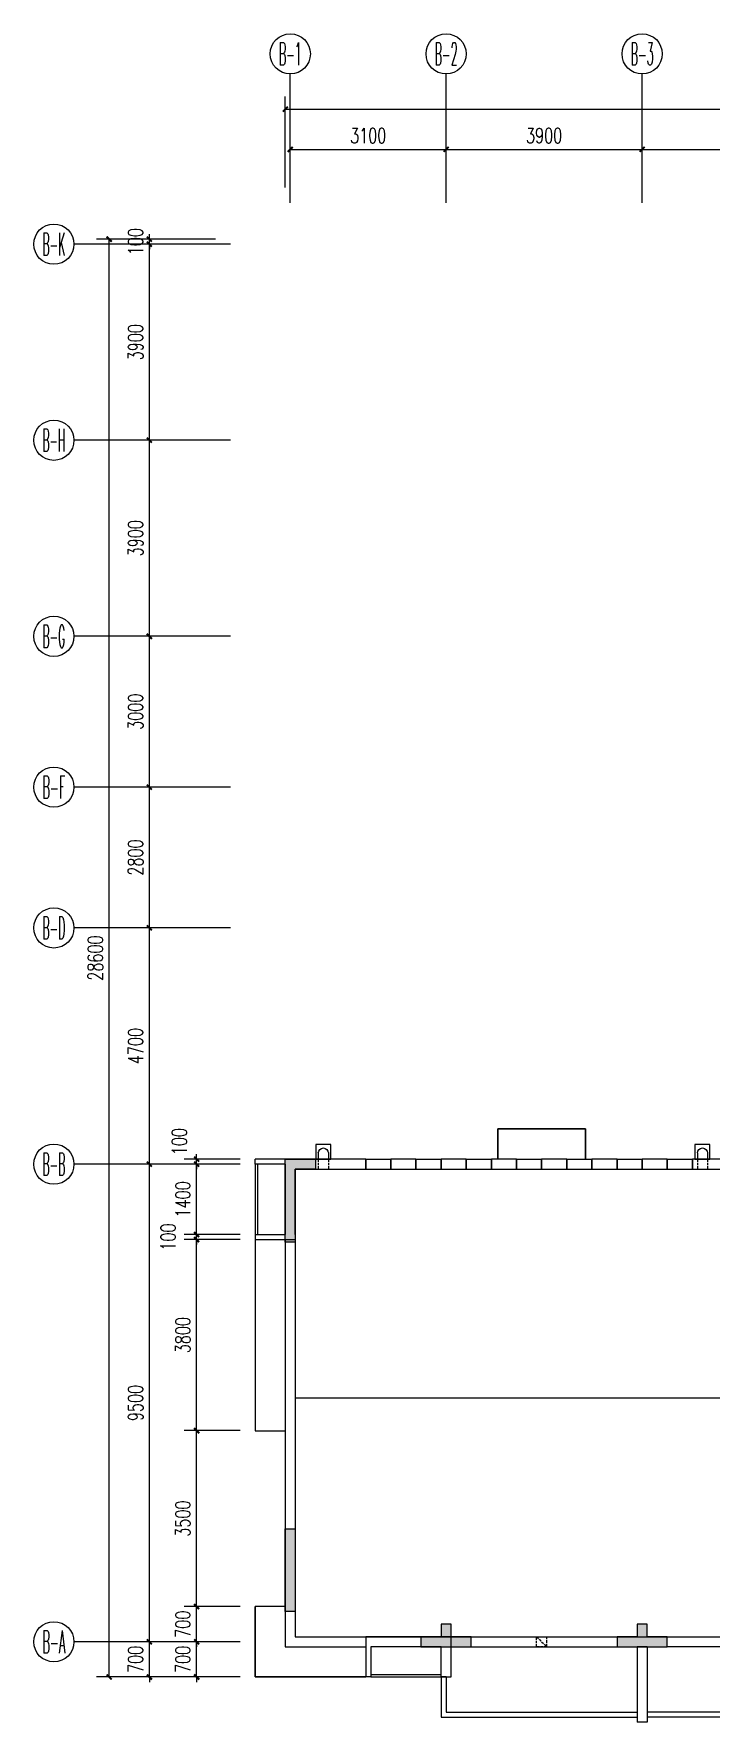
# Model space of a CAD drawing. Extents: x -41969 to 449372, y 65390 to 759577.
# Drawn here: x 369883 to 383362, y 709032 to 742617 of the extents above; entities that cross this region are included whole.
import ezdxf
from ezdxf.enums import TextEntityAlignment as Align

# ---------------------------------------------------------------- set-up
doc = ezdxf.new("R2010")
doc.units = 0
doc.header["$LTSCALE"] = 1000
doc.header["$MEASUREMENT"] = 0
doc.linetypes.add('DASH', pattern=[0.35, 0.25, -0.1])
for name, color, linetype in [('AXIS', 253, 'Continuous'), ('jg新结构柱', 9, 'Continuous'), ('jz', 7, 'Continuous'), ('LINE', 4, 'Continuous'), ('WALL', 7, 'Continuous'), ('WINDOW', 2, 'Continuous'), ('结构柱', 8, 'Continuous')]:
    doc.layers.add(name, color=color, linetype=linetype)
doc.styles.add('_TCH_AXIS', font='COMPLEX', dxfattribs={"bigfont": 'GBCBIG'})
doc.styles.add('_TCH_DIM_T3', font='SIMPLEX', dxfattribs={"width": 0.705882, "bigfont": 'GBCBIG'})
doc.dimstyles.new('_TCH_ARCH&&100', dxfattribs={"dimtxt": 297.5, "dimasz": 100, "dimexe": 250, "dimexo": 300, "dimgap": 126.25, "dimtad": 1, "dimdec": 0, "dimzin": 0, "dimdsep": 46, "dimtxsty": '_TCH_DIM_T3', "dimblk": 'ARCHTICK', "dimcen": 0.09, "dimclrt": 7, "dimazin": 2, "dimtfac": 1, "dimtdec": 0, "dimtix": 1, "dimtmove": 2, "dimatfit": 3, "dimfxl": 0, "dimtolj": 1, "dimtzin": 0, "dimarcsym": 0})

# ---------------------------------------------------------------- blocks, each defined once
blk = doc.blocks.new('A$C48E458F6')
at = {"linetype": 'DASH', "ltscale": 0.2}
for p, q in [((-100, -7), (-100, 187)), ((100, -7), (100, 187))]:
    blk.add_line(p, q, dxfattribs=at)
for p, q in [((-100, -130), (-100, -7)), ((100, -130), (100, -7))]:
    blk.add_line(p, q)
blk.add_lwpolyline([(-150, -7), (150, -7), (150, -300), (-150, -300)], close=True)
blk.add_arc((0, -130), 100, 180, 0)
blk = doc.blocks.new('_ArchTick')
at = {"color": 0, "linetype": 'ByBlock', "const_width": 0.4}
blk.add_lwpolyline([(-0.5, -0.5), (0.5, 0.5)], dxfattribs=at)
blk = doc.blocks.new('*D118')
at = {"layer": 'AXIS', "color": 0, "lineweight": -2}
for p, q in [((373987, 720232), (372874, 720232)), ((373987, 720132), (372874, 720132)), ((373124, 720232), (373124, 720332)), ((373124, 720132), (373124, 720232)), ((373124, 720132), (373124, 720032))]:
    blk.add_line(p, q, dxfattribs=at)
at = {"layer": 'Defpoints', "color": 0}
for p in [(373124, 720232), (374287, 720232), (374287, 720132)]:
    blk.add_point(p, dxfattribs=at)
at = {"layer": 'AXIS', "color": 0, "lineweight": -2, "xscale": 100, "yscale": 100, "zscale": 100}
for p, rotation in [((373124, 720232), 270), ((373124, 720132), 90)]:
    blk.add_blockref('_ArchTick', p, dxfattribs=dict(at, rotation=rotation))
at = {"layer": 'AXIS', "color": 7, "insert": (372779, 720582), "char_height": 297.5, "attachment_point": 5, "rotation": 90, "style": '_TCH_DIM_T3'}
blk.add_mtext('\\A1;100', dxfattribs=at)
blk = doc.blocks.new('*D119')
at = {"layer": 'AXIS', "color": 0, "lineweight": -2}
for p, q in [((373987, 720132), (372874, 720132)), ((373124, 718732), (373124, 720132)), ((373987, 718732), (372874, 718732))]:
    blk.add_line(p, q, dxfattribs=at)
at = {"layer": 'Defpoints', "color": 0}
for p in [(373124, 720132), (374287, 720132), (374287, 718732)]:
    blk.add_point(p, dxfattribs=at)
at = {"layer": 'AXIS', "color": 0, "lineweight": -2, "xscale": 100, "yscale": 100, "zscale": 100}
for p, rotation in [((373124, 720132), 90), ((373124, 718732), 270)]:
    blk.add_blockref('_ArchTick', p, dxfattribs=dict(at, rotation=rotation))
at = {"layer": 'AXIS', "color": 7, "insert": (372849, 719432), "char_height": 297.5, "attachment_point": 5, "rotation": 90, "style": '_TCH_DIM_T3'}
blk.add_mtext('\\A1;1400', dxfattribs=at)
blk = doc.blocks.new('*D120')
at = {"layer": 'AXIS', "color": 0, "lineweight": -2}
for p, q in [((373987, 718732), (372874, 718732)), ((373124, 718732), (373124, 718832)), ((373124, 718632), (373124, 718732)), ((373987, 718632), (372874, 718632)), ((373124, 718632), (373124, 718532))]:
    blk.add_line(p, q, dxfattribs=at)
at = {"layer": 'Defpoints', "color": 0}
for p in [(373124, 718732), (374287, 718732), (374287, 718632)]:
    blk.add_point(p, dxfattribs=at)
at = {"layer": 'AXIS', "color": 0, "lineweight": -2, "xscale": 100, "yscale": 100, "zscale": 100}
for p, rotation in [((373124, 718732), 270), ((373124, 718632), 90)]:
    blk.add_blockref('_ArchTick', p, dxfattribs=dict(at, rotation=rotation))
at = {"layer": 'AXIS', "color": 7, "insert": (372556, 718682), "char_height": 297.5, "attachment_point": 5, "rotation": 90, "style": '_TCH_DIM_T3'}
blk.add_mtext('\\A1;100', dxfattribs=at)
blk = doc.blocks.new('*D121')
at = {"layer": 'AXIS', "color": 0, "lineweight": -2}
for p, q in [((373987, 718632), (372874, 718632)), ((373124, 714832), (373124, 718632)), ((373987, 714832), (372874, 714832))]:
    blk.add_line(p, q, dxfattribs=at)
at = {"layer": 'Defpoints', "color": 0}
for p in [(373124, 718632), (374287, 718632), (374287, 714832)]:
    blk.add_point(p, dxfattribs=at)
at = {"layer": 'AXIS', "color": 0, "lineweight": -2, "xscale": 100, "yscale": 100, "zscale": 100}
for p, rotation in [((373124, 718632), 90), ((373124, 714832), 270)]:
    blk.add_blockref('_ArchTick', p, dxfattribs=dict(at, rotation=rotation))
at = {"layer": 'AXIS', "color": 7, "insert": (372849, 716732), "char_height": 297.5, "attachment_point": 5, "rotation": 90, "style": '_TCH_DIM_T3'}
blk.add_mtext('\\A1;3800', dxfattribs=at)
blk = doc.blocks.new('*D122')
at = {"layer": 'AXIS', "color": 0, "lineweight": -2}
for p, q in [((373987, 714832), (372874, 714832)), ((373124, 711332), (373124, 714832)), ((373987, 711332), (372874, 711332))]:
    blk.add_line(p, q, dxfattribs=at)
at = {"layer": 'Defpoints', "color": 0}
for p in [(373124, 714832), (374287, 714832), (374287, 711332)]:
    blk.add_point(p, dxfattribs=at)
at = {"layer": 'AXIS', "color": 0, "lineweight": -2, "xscale": 100, "yscale": 100, "zscale": 100}
for p, rotation in [((373124, 714832), 90), ((373124, 711332), 270)]:
    blk.add_blockref('_ArchTick', p, dxfattribs=dict(at, rotation=rotation))
at = {"layer": 'AXIS', "color": 7, "insert": (372849, 713082), "char_height": 297.5, "attachment_point": 5, "rotation": 90, "style": '_TCH_DIM_T3'}
blk.add_mtext('\\A1;3500', dxfattribs=at)
blk = doc.blocks.new('*D123')
at = {"layer": 'AXIS', "color": 0, "lineweight": -2}
for p, q in [((373987, 711332), (372874, 711332)), ((373124, 711332), (373124, 711432)), ((373124, 710632), (373124, 711332)), ((373987, 710632), (372874, 710632)), ((373124, 710632), (373124, 710532))]:
    blk.add_line(p, q, dxfattribs=at)
at = {"layer": 'Defpoints', "color": 0}
for p in [(373124, 711332), (374287, 711332), (374287, 710632)]:
    blk.add_point(p, dxfattribs=at)
at = {"layer": 'AXIS', "color": 0, "lineweight": -2, "xscale": 100, "yscale": 100, "zscale": 100}
for p, rotation in [((373124, 711332), 270), ((373124, 710632), 90)]:
    blk.add_blockref('_ArchTick', p, dxfattribs=dict(at, rotation=rotation))
at = {"layer": 'AXIS', "color": 7, "insert": (372849, 710982), "char_height": 297.5, "attachment_point": 5, "rotation": 90, "style": '_TCH_DIM_T3'}
blk.add_mtext('\\A1;700', dxfattribs=at)
blk = doc.blocks.new('*D124')
at = {"layer": 'AXIS', "color": 0, "lineweight": -2}
for p, q in [((373124, 710632), (373124, 710732)), ((373987, 710632), (372874, 710632)), ((373124, 709932), (373124, 710632)), ((373987, 709932), (372874, 709932)), ((373124, 709932), (373124, 709832))]:
    blk.add_line(p, q, dxfattribs=at)
at = {"layer": 'Defpoints', "color": 0}
for p in [(373124, 710632), (374287, 710632), (374287, 709932)]:
    blk.add_point(p, dxfattribs=at)
at = {"layer": 'AXIS', "color": 0, "lineweight": -2, "xscale": 100, "yscale": 100, "zscale": 100}
for p, rotation in [((373124, 710632), 270), ((373124, 709932), 90)]:
    blk.add_blockref('_ArchTick', p, dxfattribs=dict(at, rotation=rotation))
at = {"layer": 'AXIS', "color": 7, "insert": (372849, 710282), "char_height": 297.5, "attachment_point": 5, "rotation": 90, "style": '_TCH_DIM_T3'}
blk.add_mtext('\\A1;700', dxfattribs=at)
blk = doc.blocks.new('*D264')
at = {"layer": 'AXIS', "color": 0, "lineweight": -2}
for p, q in [((374987, 739557), (374987, 740567)), ((378087, 739557), (378087, 740567)), ((374987, 740317), (378087, 740317))]:
    blk.add_line(p, q, dxfattribs=at)
at = {"layer": 'Defpoints', "color": 0}
for p in [(378087, 740317), (374987, 739257), (378087, 739257)]:
    blk.add_point(p, dxfattribs=at)
at = {"layer": 'AXIS', "color": 0, "lineweight": -2, "xscale": 100, "yscale": 100, "zscale": 100, "rotation": 180}
blk.add_blockref('_ArchTick', (374987, 740317), dxfattribs=at)
at = {"layer": 'AXIS', "color": 0, "lineweight": -2, "xscale": 100, "yscale": 100, "zscale": 100}
blk.add_blockref('_ArchTick', (378087, 740317), dxfattribs=at)
at = {"layer": 'AXIS', "color": 7, "insert": (376537, 740592), "char_height": 297.5, "attachment_point": 5, "style": '_TCH_DIM_T3'}
blk.add_mtext('\\A1;3100', dxfattribs=at)
blk = doc.blocks.new('*D265')
at = {"layer": 'AXIS', "color": 0, "lineweight": -2}
for p, q in [((378087, 739557), (378087, 740567)), ((381987, 739557), (381987, 740567)), ((378087, 740317), (381987, 740317))]:
    blk.add_line(p, q, dxfattribs=at)
at = {"layer": 'Defpoints', "color": 0}
for p in [(381987, 740317), (378087, 739257), (381987, 739257)]:
    blk.add_point(p, dxfattribs=at)
at = {"layer": 'AXIS', "color": 0, "lineweight": -2, "xscale": 100, "yscale": 100, "zscale": 100, "rotation": 180}
blk.add_blockref('_ArchTick', (378087, 740317), dxfattribs=at)
at = {"layer": 'AXIS', "color": 0, "lineweight": -2, "xscale": 100, "yscale": 100, "zscale": 100}
blk.add_blockref('_ArchTick', (381987, 740317), dxfattribs=at)
at = {"layer": 'AXIS', "color": 7, "insert": (380037, 740592), "char_height": 297.5, "attachment_point": 5, "style": '_TCH_DIM_T3'}
blk.add_mtext('\\A1;3900', dxfattribs=at)
blk = doc.blocks.new('*D266')
at = {"layer": 'AXIS', "color": 0, "lineweight": -2}
for p, q in [((381987, 739557), (381987, 740567)), ((385887, 739557), (385887, 740567)), ((381987, 740317), (385887, 740317))]:
    blk.add_line(p, q, dxfattribs=at)
at = {"layer": 'Defpoints', "color": 0}
for p in [(385887, 740317), (381987, 739257), (385887, 739257)]:
    blk.add_point(p, dxfattribs=at)
at = {"layer": 'AXIS', "color": 0, "lineweight": -2, "xscale": 100, "yscale": 100, "zscale": 100, "rotation": 180}
blk.add_blockref('_ArchTick', (381987, 740317), dxfattribs=at)
at = {"layer": 'AXIS', "color": 0, "lineweight": -2, "xscale": 100, "yscale": 100, "zscale": 100}
blk.add_blockref('_ArchTick', (385887, 740317), dxfattribs=at)
at = {"layer": 'AXIS', "color": 7, "insert": (383937, 740592), "char_height": 297.5, "attachment_point": 5, "style": '_TCH_DIM_T3'}
blk.add_mtext('\\A1;3900', dxfattribs=at)
blk = doc.blocks.new('*D273')
at = {"layer": 'AXIS', "color": 0, "lineweight": -2}
for p, q in [((374887, 739557), (374887, 741367)), ((404787, 739557), (404787, 741367)), ((374887, 741117), (404787, 741117))]:
    blk.add_line(p, q, dxfattribs=at)
at = {"layer": 'Defpoints', "color": 0}
for p in [(404787, 741117), (374887, 739257), (404787, 739257)]:
    blk.add_point(p, dxfattribs=at)
at = {"layer": 'AXIS', "color": 0, "lineweight": -2, "xscale": 100, "yscale": 100, "zscale": 100, "rotation": 180}
blk.add_blockref('_ArchTick', (374887, 741117), dxfattribs=at)
at = {"layer": 'AXIS', "color": 0, "lineweight": -2, "xscale": 100, "yscale": 100, "zscale": 100}
blk.add_blockref('_ArchTick', (404787, 741117), dxfattribs=at)
at = {"layer": 'AXIS', "color": 7, "insert": (389837, 741392), "char_height": 297.5, "attachment_point": 5, "style": '_TCH_DIM_T3'}
blk.add_mtext('\\A1;29900', dxfattribs=at)
blk = doc.blocks.new('*D274')
at = {"layer": 'AXIS', "color": 0, "lineweight": -2}
for p, q in [((372183, 710632), (372183, 710732)), ((373497, 710632), (371933, 710632)), ((372183, 709932), (372183, 710632)), ((373497, 709932), (371933, 709932)), ((372183, 709932), (372183, 709832))]:
    blk.add_line(p, q, dxfattribs=at)
at = {"layer": 'Defpoints', "color": 0}
for p in [(372183, 710632), (373797, 710632), (373797, 709932)]:
    blk.add_point(p, dxfattribs=at)
at = {"layer": 'AXIS', "color": 0, "lineweight": -2, "xscale": 100, "yscale": 100, "zscale": 100}
for p, rotation in [((372183, 710632), 270), ((372183, 709932), 90)]:
    blk.add_blockref('_ArchTick', p, dxfattribs=dict(at, rotation=rotation))
at = {"layer": 'AXIS', "color": 7, "insert": (371908, 710282), "char_height": 297.5, "attachment_point": 5, "rotation": 90, "style": '_TCH_DIM_T3'}
blk.add_mtext('\\A1;700', dxfattribs=at)
blk = doc.blocks.new('*D275')
at = {"layer": 'AXIS', "color": 0, "lineweight": -2}
for p, q in [((373497, 720132), (371933, 720132)), ((372183, 710632), (372183, 720132)), ((373497, 710632), (371933, 710632))]:
    blk.add_line(p, q, dxfattribs=at)
at = {"layer": 'Defpoints', "color": 0}
for p in [(372183, 720132), (373797, 720132), (373797, 710632)]:
    blk.add_point(p, dxfattribs=at)
at = {"layer": 'AXIS', "color": 0, "lineweight": -2, "xscale": 100, "yscale": 100, "zscale": 100}
for p, rotation in [((372183, 720132), 90), ((372183, 710632), 270)]:
    blk.add_blockref('_ArchTick', p, dxfattribs=dict(at, rotation=rotation))
at = {"layer": 'AXIS', "color": 7, "insert": (371908, 715382), "char_height": 297.5, "attachment_point": 5, "rotation": 90, "style": '_TCH_DIM_T3'}
blk.add_mtext('\\A1;9500', dxfattribs=at)
blk = doc.blocks.new('*D276')
at = {"layer": 'AXIS', "color": 0, "lineweight": -2}
for p, q in [((373497, 724832), (371933, 724832)), ((372183, 720132), (372183, 724832)), ((373497, 720132), (371933, 720132))]:
    blk.add_line(p, q, dxfattribs=at)
at = {"layer": 'Defpoints', "color": 0}
for p in [(372183, 724832), (373797, 724832), (373797, 720132)]:
    blk.add_point(p, dxfattribs=at)
at = {"layer": 'AXIS', "color": 0, "lineweight": -2, "xscale": 100, "yscale": 100, "zscale": 100}
for p, rotation in [((372183, 724832), 90), ((372183, 720132), 270)]:
    blk.add_blockref('_ArchTick', p, dxfattribs=dict(at, rotation=rotation))
at = {"layer": 'AXIS', "color": 7, "insert": (371908, 722482), "char_height": 297.5, "attachment_point": 5, "rotation": 90, "style": '_TCH_DIM_T3'}
blk.add_mtext('\\A1;4700', dxfattribs=at)
blk = doc.blocks.new('*D277')
at = {"layer": 'AXIS', "color": 0, "lineweight": -2}
for p, q in [((373497, 727632), (371933, 727632)), ((372183, 724832), (372183, 727632)), ((373497, 724832), (371933, 724832))]:
    blk.add_line(p, q, dxfattribs=at)
at = {"layer": 'Defpoints', "color": 0}
for p in [(372183, 727632), (373797, 727632), (373797, 724832)]:
    blk.add_point(p, dxfattribs=at)
at = {"layer": 'AXIS', "color": 0, "lineweight": -2, "xscale": 100, "yscale": 100, "zscale": 100}
for p, rotation in [((372183, 727632), 90), ((372183, 724832), 270)]:
    blk.add_blockref('_ArchTick', p, dxfattribs=dict(at, rotation=rotation))
at = {"layer": 'AXIS', "color": 7, "insert": (371908, 726232), "char_height": 297.5, "attachment_point": 5, "rotation": 90, "style": '_TCH_DIM_T3'}
blk.add_mtext('\\A1;2800', dxfattribs=at)
blk = doc.blocks.new('*D278')
at = {"layer": 'AXIS', "color": 0, "lineweight": -2}
for p, q in [((373497, 730632), (371933, 730632)), ((372183, 727632), (372183, 730632)), ((373497, 727632), (371933, 727632))]:
    blk.add_line(p, q, dxfattribs=at)
at = {"layer": 'Defpoints', "color": 0}
for p in [(372183, 730632), (373797, 730632), (373797, 727632)]:
    blk.add_point(p, dxfattribs=at)
at = {"layer": 'AXIS', "color": 0, "lineweight": -2, "xscale": 100, "yscale": 100, "zscale": 100}
for p, rotation in [((372183, 730632), 90), ((372183, 727632), 270)]:
    blk.add_blockref('_ArchTick', p, dxfattribs=dict(at, rotation=rotation))
at = {"layer": 'AXIS', "color": 7, "insert": (371908, 729132), "char_height": 297.5, "attachment_point": 5, "rotation": 90, "style": '_TCH_DIM_T3'}
blk.add_mtext('\\A1;3000', dxfattribs=at)
blk = doc.blocks.new('*D279')
at = {"layer": 'AXIS', "color": 0, "lineweight": -2}
for p, q in [((373497, 734532), (371933, 734532)), ((372183, 730632), (372183, 734532)), ((373497, 730632), (371933, 730632))]:
    blk.add_line(p, q, dxfattribs=at)
at = {"layer": 'Defpoints', "color": 0}
for p in [(372183, 734532), (373797, 734532), (373797, 730632)]:
    blk.add_point(p, dxfattribs=at)
at = {"layer": 'AXIS', "color": 0, "lineweight": -2, "xscale": 100, "yscale": 100, "zscale": 100}
for p, rotation in [((372183, 734532), 90), ((372183, 730632), 270)]:
    blk.add_blockref('_ArchTick', p, dxfattribs=dict(at, rotation=rotation))
at = {"layer": 'AXIS', "color": 7, "insert": (371908, 732582), "char_height": 297.5, "attachment_point": 5, "rotation": 90, "style": '_TCH_DIM_T3'}
blk.add_mtext('\\A1;3900', dxfattribs=at)
blk = doc.blocks.new('*D280')
at = {"layer": 'AXIS', "color": 0, "lineweight": -2}
for p, q in [((373497, 738432), (371933, 738432)), ((372183, 734532), (372183, 738432)), ((373497, 734532), (371933, 734532))]:
    blk.add_line(p, q, dxfattribs=at)
at = {"layer": 'Defpoints', "color": 0}
for p in [(372183, 738432), (373797, 738432), (373797, 734532)]:
    blk.add_point(p, dxfattribs=at)
at = {"layer": 'AXIS', "color": 0, "lineweight": -2, "xscale": 100, "yscale": 100, "zscale": 100}
for p, rotation in [((372183, 738432), 90), ((372183, 734532), 270)]:
    blk.add_blockref('_ArchTick', p, dxfattribs=dict(at, rotation=rotation))
at = {"layer": 'AXIS', "color": 7, "insert": (371908, 736482), "char_height": 297.5, "attachment_point": 5, "rotation": 90, "style": '_TCH_DIM_T3'}
blk.add_mtext('\\A1;3900', dxfattribs=at)
blk = doc.blocks.new('*D281')
at = {"layer": 'AXIS', "color": 0, "lineweight": -2}
for p, q in [((372183, 738532), (372183, 738632)), ((373497, 738532), (371933, 738532)), ((373497, 738432), (371933, 738432)), ((372183, 738432), (372183, 738532)), ((372183, 738432), (372183, 738332))]:
    blk.add_line(p, q, dxfattribs=at)
at = {"layer": 'Defpoints', "color": 0}
for p in [(372183, 738532), (373797, 738532), (373797, 738432)]:
    blk.add_point(p, dxfattribs=at)
at = {"layer": 'AXIS', "color": 0, "lineweight": -2, "xscale": 100, "yscale": 100, "zscale": 100}
for p, rotation in [((372183, 738532), 270), ((372183, 738432), 90)]:
    blk.add_blockref('_ArchTick', p, dxfattribs=dict(at, rotation=rotation))
at = {"layer": 'AXIS', "color": 7, "insert": (371908, 738482), "char_height": 297.5, "attachment_point": 5, "rotation": 90, "style": '_TCH_DIM_T3'}
blk.add_mtext('\\A1;100', dxfattribs=at)
blk = doc.blocks.new('*D282')
at = {"layer": 'AXIS', "color": 0, "lineweight": -2}
for p, q in [((373497, 738532), (371133, 738532)), ((371383, 709932), (371383, 738532)), ((373497, 709932), (371133, 709932))]:
    blk.add_line(p, q, dxfattribs=at)
at = {"layer": 'Defpoints', "color": 0}
for p in [(371383, 738532), (373797, 738532), (373797, 709932)]:
    blk.add_point(p, dxfattribs=at)
at = {"layer": 'AXIS', "color": 0, "lineweight": -2, "xscale": 100, "yscale": 100, "zscale": 100}
for p, rotation in [((371383, 738532), 90), ((371383, 709932), 270)]:
    blk.add_blockref('_ArchTick', p, dxfattribs=dict(at, rotation=rotation))
at = {"layer": 'AXIS', "color": 7, "insert": (371108, 724232), "char_height": 297.5, "attachment_point": 5, "rotation": 90, "style": '_TCH_DIM_T3'}
blk.add_mtext('\\A1;28600', dxfattribs=at)

msp = doc.modelspace()

# ---------------------------------------------------------------- hatches: boundary and pattern name
at = {"layer": 'jg新结构柱'}
h = msp.add_hatch(color=256, dxfattribs=at)
h.paths.add_polyline_path([(374886.9, 720232.2), (375486.9, 720232.2), (375486.9, 720032.2), (375086.9, 720032.2), (375086.9, 718582.2), (374886.9, 718582.2)])
h.paths.add_polyline_path([(375086.9, 711232.2), (374886.9, 711232.2), (374886.9, 711432.2), (374886.9, 712882.2), (375086.9, 712882.2)])
h.paths.add_polyline_path([(378186.9, 710982.2), (377986.9, 710982.2), (377986.9, 710732.2), (377586.9, 710732.2), (377586.9, 710532.2), (378586.9, 710532.2), (378586.9, 710732.2), (378186.9, 710732.2)])
h.paths.add_polyline_path([(382086.9, 710982.2), (381886.9, 710982.2), (381886.9, 710732.2), (381486.9, 710732.2), (381486.9, 710532.2), (382486.9, 710532.2), (382486.9, 710732.2), (382086.9, 710732.2)])

# ---------------------------------------------------------------- linework, layer by layer
at = {"layer": 'AXIS'}
for p, q in [((374986.9, 739257), (374986.9, 741817.2)), ((378086.9, 739257), (378086.9, 741817.2)), ((381986.9, 739257), (381986.9, 741817.2)), ((373797, 738432.2), (370682.9, 738432.2)), ((373797, 734532.2), (370682.9, 734532.2)), ((373797, 730632.2), (370682.9, 730632.2)), ((373797, 727632.2), (370682.9, 727632.2)), ((373797, 724832.2), (370682.9, 724832.2)), ((373797, 720132.2), (370682.9, 720132.2)), ((373797, 710632.2), (370682.9, 710632.2))]:
    msp.add_line(p, q, dxfattribs=at)
for centre in [(374986.9, 742217.2), (378086.9, 742217.2), (381986.9, 742217.2), (370282.9, 738432.2), (370282.9, 734532.2), (370282.9, 730632.2), (370282.9, 727632.2), (370282.9, 724832.2), (370282.9, 720132.2), (370282.9, 710632.2)]:
    msp.add_circle(centre, 400, dxfattribs=at)
at = {"layer": 'jg新结构柱'}
for points in [[(374886.9, 720232.2), (375486.9, 720232.2), (375486.9, 720032.2), (375086.9, 720032.2), (375086.9, 718582.2), (374886.9, 718582.2)], [(375086.9, 711232.2), (374886.9, 711232.2), (374886.9, 711432.2), (374886.9, 711432.2), (374886.9, 712882.2), (375086.9, 712882.2)], [(378186.9, 710982.2), (377986.9, 710982.2), (377986.9, 710732.2), (377586.9, 710732.2), (377586.9, 710532.2), (378586.9, 710532.2), (378586.9, 710732.2), (378186.9, 710732.2)], [(382086.9, 710982.2), (381886.9, 710982.2), (381886.9, 710732.2), (381486.9, 710732.2), (381486.9, 710532.2), (382486.9, 710532.2), (382486.9, 710732.2), (382086.9, 710732.2)]]:
    msp.add_lwpolyline(points, close=True, dxfattribs=at)
at = {"layer": 'jz'}
msp.add_line((381886.9, 709052.2), (381886.9, 709032.2), dxfattribs=at)
at = {"layer": 'LINE'}
msp.add_lwpolyline([(375086.9, 718732.2), (375086.9, 716881.8)], dxfattribs=at)
at = {"layer": 'WALL'}
for p, q in [((374986.9, 720232.2), (374286.9, 720232.2)), ((374286.9, 720132.2), (374286.9, 720232.2)), ((374886.9, 720132.2), (374286.9, 720132.2)), ((374886.9, 720132.2), (374886.9, 718732.2)), ((376486.9, 720232.2), (374986.9, 720232.2)), ((376486.9, 720032.2), (376486.9, 720232.2)), ((377486.9, 720232.2), (376986.9, 720232.2)), ((376986.9, 720232.2), (376986.9, 720032.2)), ((377486.9, 720032.2), (377486.9, 720232.2)), ((378486.9, 720232.2), (377986.9, 720232.2)), ((377986.9, 720232.2), (377986.9, 720032.2)), ((378486.9, 720032.2), (378486.9, 720232.2)), ((379486.9, 720232.2), (378986.9, 720232.2)), ((378986.9, 720232.2), (378986.9, 720032.2)), ((379486.9, 720032.2), (379486.9, 720232.2)), ((380486.9, 720232.2), (379986.9, 720232.2)), ((379986.9, 720232.2), (379986.9, 720032.2)), ((380486.9, 720032.2), (380486.9, 720232.2)), ((381486.9, 720232.2), (380986.9, 720232.2)), ((380986.9, 720232.2), (380986.9, 720032.2)), ((381486.9, 720032.2), (381486.9, 720232.2)), ((382486.9, 720232.2), (381986.9, 720232.2)), ((381986.9, 720232.2), (381986.9, 720032.2)), ((382486.9, 720032.2), (382486.9, 720232.2)), ((383786.9, 720232.2), (382986.9, 720232.2)), ((382986.9, 720232.2), (382986.9, 720032.2)), ((375086.9, 718732.2), (375086.9, 720032.2)), ((375086.9, 720032.2), (376486.9, 720032.2)), ((375086.9, 720032.2), (375086.9, 718632.2)), ((376986.9, 720032.2), (377486.9, 720032.2)), ((377986.9, 720032.2), (378486.9, 720032.2)), ((378986.9, 720032.2), (379486.9, 720032.2)), ((379986.9, 720032.2), (380486.9, 720032.2)), ((380986.9, 720032.2), (381486.9, 720032.2)), ((381986.9, 720032.2), (382486.9, 720032.2)), ((382986.9, 720032.2), (383786.9, 720032.2)), ((374286.9, 718732.2), (374886.9, 718732.2)), ((374286.9, 718732.2), (374286.9, 718632.2)), ((374286.9, 718632.2), (375086.9, 718632.2)), ((376486.9, 710732.2), (376486.9, 709932.2)), ((378186.9, 709932.2), (378186.9, 710732.2)), ((376586.9, 710532.2), (376586.9, 709932.2)), ((377986.9, 709932.2), (377986.9, 710532.2)), ((381886.9, 710532.2), (381886.9, 709032.2)), ((382086.9, 710532.2), (381886.9, 710532.2)), ((382086.9, 710532.2), (382086.9, 709032.2)), ((376586.9, 709932.2), (376486.9, 709932.2)), ((376586.9, 709932.2), (376486.9, 709932.2)), ((378086.9, 709932.2), (377986.9, 709932.2)), ((377986.9, 709932.2), (378186.9, 709932.2)), ((382086.9, 709032.2), (381886.9, 709032.2)), ((382086.9, 709032.2), (381886.9, 709032.2))]:
    msp.add_line(p, q, dxfattribs=at)
at = {"layer": 'WALL', "color": 0}
for p, q in [((378186.9, 710732.2), (376486.9, 710732.2)), ((377986.9, 710532.2), (376586.9, 710532.2))]:
    msp.add_line(p, q, dxfattribs=at)
at = {"layer": 'WALL', "linetype": 'DASH', "ltscale": 0.2}
for p, q in [((379886.9, 710732.2), (380086.9, 710532.2)), ((379886.9, 710731.8), (380086.9, 710531.8))]:
    msp.add_line(p, q, dxfattribs=at)
for points in [[(379886.9, 710732.2), (380086.9, 710732.2), (380086.9, 710532.2), (379886.9, 710532.2)], [(379886.9, 710731.8), (380086.9, 710731.8), (380086.9, 710531.8), (379886.9, 710531.8)]]:
    msp.add_lwpolyline(points, close=True, dxfattribs=at)
at = {"layer": 'WALL', "color": 5}
for points in [[(377986.9, 709932.2), (377986.9, 709132.2), (381886.9, 709132.2)], [(378086.9, 709932.2), (378086.9, 709232.2), (381886.9, 709232.2)], [(385186.7, 709930.9), (385186.7, 709130.9), (382086.9, 709132.2)], [(385086.7, 709930.9), (385086.7, 709230.9), (382086.9, 709232.2)]]:
    msp.add_lwpolyline(points, dxfattribs=at)
at = {"layer": 'WALL'}
msp.add_lwpolyline([(382086.9, 709032.2), (381886.9, 709032.2)], dxfattribs=at)
at = {"layer": 'WINDOW'}
for p, q in [((376486.9, 720232.2), (376986.9, 720232.2)), ((377486.9, 720232.2), (377986.9, 720232.2)), ((378486.9, 720232.2), (378986.9, 720232.2)), ((379486.9, 720232.2), (379986.9, 720232.2)), ((380486.9, 720232.2), (380986.9, 720232.2)), ((381486.9, 720232.2), (381986.9, 720232.2)), ((382486.9, 720232.2), (382986.9, 720232.2)), ((376486.9, 720032.2), (376986.9, 720032.2)), ((377486.9, 720032.2), (377986.9, 720032.2)), ((378486.9, 720032.2), (378986.9, 720032.2)), ((379486.9, 720032.2), (379986.9, 720032.2)), ((380486.9, 720032.2), (380986.9, 720032.2)), ((381486.9, 720032.2), (381986.9, 720032.2)), ((382486.9, 720032.2), (382986.9, 720032.2))]:
    msp.add_line(p, q, dxfattribs=at)
at = {"layer": 'WINDOW', "linetype": 'DASH'}
for p, q in [((376486.9, 720232.2), (376486.9, 720032.2)), ((376986.9, 720032.2), (376986.9, 720232.2)), ((377486.9, 720232.2), (377486.9, 720032.2)), ((377986.9, 720032.2), (377986.9, 720232.2)), ((378486.9, 720232.2), (378486.9, 720032.2)), ((378986.9, 720032.2), (378986.9, 720232.2)), ((379486.9, 720232.2), (379486.9, 720032.2)), ((379986.9, 720032.2), (379986.9, 720232.2)), ((380486.9, 720232.2), (380486.9, 720032.2)), ((380986.9, 720032.2), (380986.9, 720232.2)), ((381486.9, 720232.2), (381486.9, 720032.2)), ((381986.9, 720032.2), (381986.9, 720232.2)), ((382486.9, 720232.2), (382486.9, 720032.2)), ((382986.9, 720032.2), (382986.9, 720232.2))]:
    msp.add_line(p, q, dxfattribs=at)
at = {"layer": 'WINDOW'}
for points in [[(380856.9, 720232.2), (380856.9, 720832.2), (379116.9, 720832.2), (379116.9, 720232.2)], [(374286.9, 720132.2), (374286.9, 718732.2)], [(374336.9, 720132.2), (374336.9, 718732.2)], [(374286.9, 718632.2), (374286.9, 714831.4), (374886.9, 714831.4)], [(376486.9, 709932.2), (374286.9, 709932.2), (374286.9, 711332.2)], [(374886.9, 711332.2), (374286.9, 711332.2), (374286.9, 709932.2), (376486.9, 709932.2)], [(376586.9, 709982.2), (377986.9, 709982.2)], [(376586.9, 709932.2), (377986.9, 709932.2)]]:
    msp.add_lwpolyline(points, dxfattribs=at)
at = {"layer": '结构柱', "color": 2}
for p, q in [((375086.9, 715482), (404186.9, 715482)), ((378586.9, 710532.2), (381486.9, 710532.2))]:
    msp.add_line(p, q, dxfattribs=at)
for points in [[(375086.9, 718632.2), (375086.9, 718632.2), (375086.9, 710732.2), (404486.9, 710732.2), (404486.9, 720032.2), (397486.9, 720032.2), (397486.9, 721832.2)], [(379116.9, 720232.2), (379116.9, 720832.2), (380856.9, 720832.2), (380856.9, 720232.2)], [(374886.9, 718632.2), (374886.9, 718632.2), (374886.9, 710632.2), (374886.9, 710532.2), (376486.9, 710532.2)], [(385086.9, 710532.2), (382486.9, 710532.2)]]:
    msp.add_lwpolyline(points, dxfattribs=at)

# ---------------------------------------------------------------- block references
at = {"layer": 'jz', "xscale": -1, "rotation": 180}
for p in [(375644.3, 720224.8), (383186.9, 720225.2)]:
    msp.add_blockref('A$C48E458F6', p, dxfattribs=at)

# ---------------------------------------------------------------- texts
at = {"layer": 'AXIS', "color": 7, "style": '_TCH_AXIS'}
for s, width, p, p2 in [('B-1', 0.368421, (374760.6, 741991), (375213.1, 741991)), ('B-2', 0.33871, (377860.6, 741991), (378313.1, 741991)), ('B-3', 0.33871, (381760.6, 741991), (382213.1, 741991)), ('B-K', 0.313433, (370056.6, 738205.9), (370509.1, 738205.9)), ('B-H', 0.308824, (370056.6, 734305.9), (370509.1, 734305.9)), ('B-G', 0.318182, (370056.6, 730405.9), (370509.1, 730405.9)), ('B-F', 0.328125, (370056.6, 727405.9), (370509.1, 727405.9)), ('B-D', 0.323077, (370056.6, 724605.9), (370509.1, 724605.9)), ('B-B', 0.323077, (370056.6, 719905.9), (370509.1, 719905.9)), ('B-A', 0.318182, (370056.6, 710405.9), (370509.1, 710405.9))]:
    msp.add_text(s, height=452.55, dxfattribs=dict(at, width=width)).set_placement(p, p2, align=Align.FIT)

# ---------------------------------------------------------------- dimensions: what is measured, and where the dimension line sits
at = {"layer": 'AXIS'}
for p1, p2, distance, picture, middle in [((374886.9, 739257), (404786.9, 739257), 1860.2, '*D273', (389836.9, 741392.2)), ((374986.9, 739257), (378086.9, 739257), 1060.2, '*D264', (376536.9, 740592.2)), ((378086.9, 739257), (381986.9, 739257), 1060.2, '*D265', (380036.9, 740592.2)), ((381986.9, 739257), (385886.9, 739257), 1060.2, '*D266', (383936.9, 740592.2)), ((373797, 709932.2), (373797, 738532.2), 2414.1, '*D282', (371107.9, 724232.2)), ((373797, 738432.2), (373797, 738532.2), 1614.1, '*D281', (371907.9, 738482.2)), ((373797, 734532.2), (373797, 738432.2), 1614.1, '*D280', (371907.9, 736482.2)), ((373797, 730632.2), (373797, 734532.2), 1614.1, '*D279', (371907.9, 732582.2)), ((373797, 727632.2), (373797, 730632.2), 1614.1, '*D278', (371907.9, 729132.2)), ((373797, 724832.2), (373797, 727632.2), 1614.1, '*D277', (371907.9, 726232.2)), ((373797, 720132.2), (373797, 724832.2), 1614.1, '*D276', (371907.9, 722482.2)), ((373797, 710632.2), (373797, 720132.2), 1614.1, '*D275', (371907.9, 715382.2)), ((374286.9, 718732.2), (374286.9, 720132.2), 1163.1, '*D119', (372848.7, 719432.2)), ((374286.9, 714832.4), (374286.9, 718632.2), 1163.1, '*D121', (372848.7, 716732.3)), ((374286.9, 711332.2), (374286.9, 714832.4), 1163.1, '*D122', (372848.7, 713082.3)), ((374286.9, 710632.2), (374286.9, 711332.2), 1163.1, '*D123', (372848.7, 710982.2)), ((373797, 709932.2), (373797, 710632.2), 1614.1, '*D274', (371907.9, 710282.2)), ((374286.9, 709932.2), (374286.9, 710632.2), 1163.1, '*D124', (372848.7, 710282.2))]:
    dim = msp.add_aligned_dim(p1=p1, p2=p2, distance=distance, dimstyle='_TCH_ARCH&&100', dxfattribs=at)
    dim.commit()
    dim.dimension.update_dxf_attribs({"geometry": picture, "text_midpoint": middle})
for base, p1, p2, picture, middle in [((373123.7, 720232.2), (374286.9, 720132.2), (374286.9, 720232.2), '*D118', (372778.7, 720582.2)), ((373123.7, 718732.2), (374286.9, 718632.2), (374286.9, 718732.2), '*D120', (372556.2, 718682.2))]:
    dim = msp.add_linear_dim(base=base, p1=p1, p2=p2, angle=90, dimstyle='_TCH_ARCH&&100', dxfattribs=at)
    dim.commit()
    dim.dimension.update_dxf_attribs({"geometry": picture, "text_midpoint": middle, "dimtype": 129})

doc.saveas('drawing.dxf')
